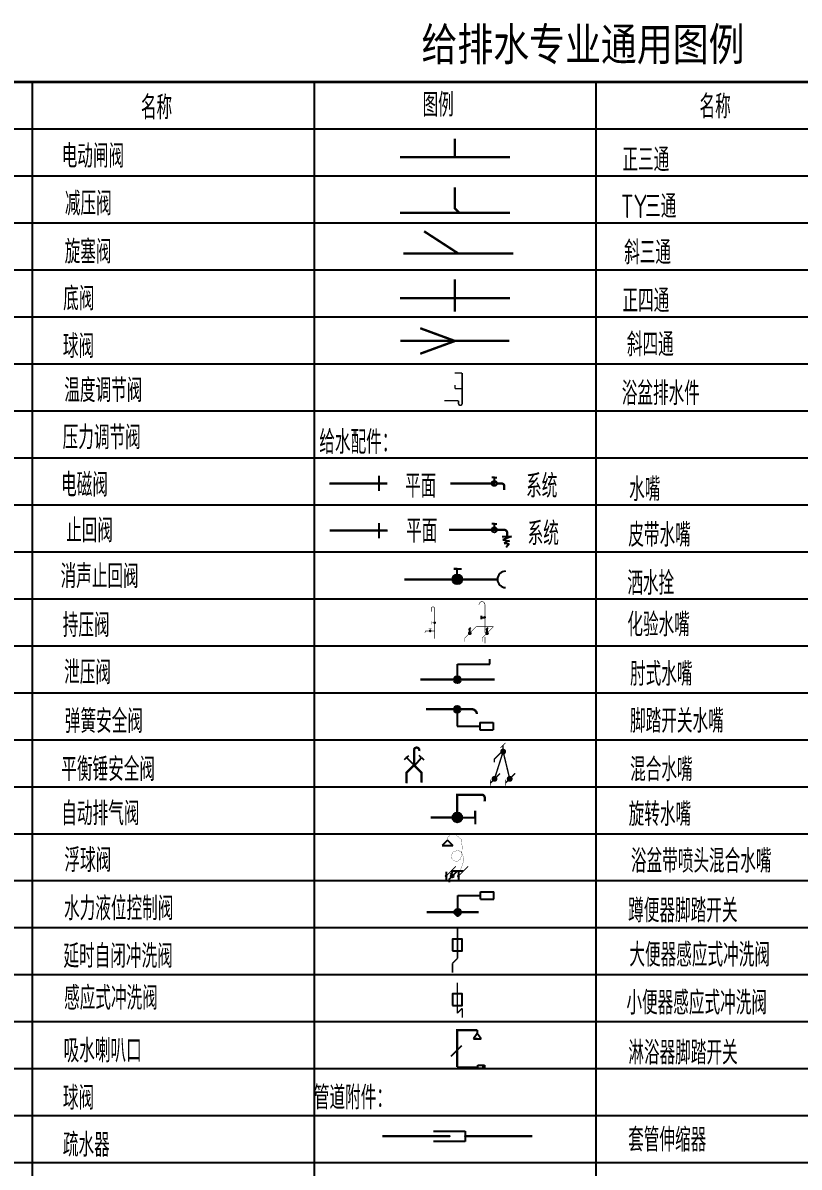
# Model space of a CAD drawing. Extents: x 6824721 to 16538177, y 2478193 to 6665639.
# Drawn here: x 7358304 to 7374827, y 2931297 to 2955653 of the extents above; entities that cross this region are included whole.
import ezdxf

# ---------------------------------------------------------------- set-up
doc = ezdxf.new("R2010")
doc.units = 0
doc.header["$LTSCALE"] = 10
for name, pattern in [('CONTINOUS', [0]), ('PIPE_C', [12, 10, -1, 0, -1]), ('S', [0.82, 0.35, -0.06, 0, -0.06, 0.35])]:
    doc.linetypes.add(name, pattern=pattern)
doc.layers.add('W-EQUIP_给水', color=7, linetype='Continuous')
doc.layers.add('W-PIPE-给水', color=3, linetype='S')
doc.styles.add('8B2_01', font='simhei.ttf', dxfattribs={"width": 0.8})
doc.styles.add('8B2_02', font='tssdeng.shx', dxfattribs={"width": 0.7, "bigfont": 'TSSDCHN.shx'})
doc.styles.add('HZ', font='txt', dxfattribs={"bigfont": 'hztxt'})

# ---------------------------------------------------------------- blocks, each defined once
blk = doc.blocks.new('$ATTACHMENT$00000152')
at = {"color": 7, "const_width": 30}
blk.add_lwpolyline([(0, 1396, 1.313082), (-161, 1396, 1.313082)], format="xyb", dxfattribs=at)
at = {"color": 7}
for points, const_width in [([(-161, 1270), (-161, 1396)], 30), ([(0, 1396), (0, 0)], 30), ([(-135, 677), (-135, 822)], 15), ([(0, 747), (-132, 747)], 5), ([(-213, 362), (-213, 472)], 5)]:
    blk.add_lwpolyline(points, dxfattribs=dict(at, const_width=const_width))
at = {"const_width": 62.5}
for points in [[(-31, 747, 1), (31, 747, 1)], [(-244, 362, 1), (-182, 362, 1)]]:
    blk.add_lwpolyline(points, format="xyb", close=True, dxfattribs=at)
at = {"const_width": 30}
blk.add_lwpolyline([(4, 358), (-411, 358, 0.413742), (-447, 322), (-458, 275)], format="xyb", dxfattribs=at)
at = {"const_width": 15}
blk.add_lwpolyline([(-149, 472), (-287, 472)], dxfattribs=at)
at = {"style": 'HZ', "width": 0.7, "flags": 1}
for tag in ['UNIT', 'SPEC', 'WHAT']:
    blk.add_attdef(tag, (0, 0), '', height=0.001, dxfattribs=at)
blk = doc.blocks.new('$TWTSYS$00000502')
at = {"const_width": 30}
for points in [[(0, 0), (0, -650)], [(-106, -756), (0, -650)], [(-106, -756), (-106, -956)]]:
    blk.add_lwpolyline(points, dxfattribs=at)
blk.add_lwpolyline([(-104, -489), (96, -489), (96, -239), (-104, -239)], close=True)
blk = doc.blocks.new('$TWTSYS$00000302')
at = {"const_width": 30}
for points in [[(0, 0), (0, -650)], [(0, -650), (106, -544)], [(106, -544), (106, -744)]]:
    blk.add_lwpolyline(points, dxfattribs=at)
blk.add_lwpolyline([(-100, -483), (100, -483), (100, -233), (-100, -233)], close=True)
blk = doc.blocks.new('$VALVE$00000535')
for p, q in [((-337, 75), (113, 75)), ((113, 75), (113, -75)), ((113, -75), (-337, -75))]:
    blk.add_line(p, q)
for p in [(-112, 4), (113, 0)]:
    blk.add_point(p)
blk = doc.blocks.new('$ATTACHMENT$00000062')
at = {"color": 0}
for points, const_width in [([(149, 392), (255, 392)], 20), ([(255, -40), (255, 392)], 20.8), ([(152, 168), (152, 221)], 20.8), ([(152, 168), (258, 168)], 20), ([(0, 0), (203, 0)], 20.8), ([(203, 0), (203, -40)], 20.8)]:
    blk.add_lwpolyline(points, dxfattribs=dict(at, const_width=const_width))
at = {"color": 0, "const_width": 20.8}
blk.add_lwpolyline([(203, -40, 1), (255, -40)], format="xyb", dxfattribs=at)
blk = doc.blocks.new('$TWTSYS$00000040')
at = {"linetype": 'Continuous'}
h = blk.add_hatch(color=0, dxfattribs=at)
h.paths.add_polyline_path([(-4, 644, 0.414214), (31, 680, 0.414214), (-4, 715)])
h.paths.add_polyline_path([(-40, 680), (-4, 680), (-4, 715, 0.414214)])
h.paths.add_polyline_path([(-4, 644), (-4, 680), (-40, 680, 0.414214)])
h = blk.add_hatch(color=0, dxfattribs=at)
h.paths.add_polyline_path([(-362, 228, 0.414214), (-362, 297, 0.414214), (-431, 297)])
h.paths.add_polyline_path([(-431, 228), (-396, 263), (-431, 297, 0.414214)])
h.paths.add_polyline_path([(-362, 228), (-396, 263), (-431, 228, 0.414214)])
h = blk.add_hatch(color=0, dxfattribs=at)
h.paths.add_polyline_path([(91, 228, 0.414214), (91, 297, 0.414214), (21, 297)])
h.paths.add_polyline_path([(21, 228), (56, 263), (21, 297, 0.414214)])
h.paths.add_polyline_path([(91, 228), (56, 263), (21, 228, 0.414214)])
at = {"color": 0, "linetype": 'CONTINOUS'}
for p, q in [((-98, 723), (-98, 638)), ((-98, 680), (0, 680)), ((-377, 407), (-427, 357)), ((-402, 382), (-402, 292)), ((75, 407), (25, 357)), ((50, 382), (50, 292))]:
    blk.add_line(p, q, dxfattribs=at)
at = {"color": 0, "linetype": 'CONTINOUS', "const_width": 15.4}
blk.add_lwpolyline([(0, 282), (0, 1016, 1), (-154, 1016, 1.280663)], format="xyb", dxfattribs=at)
at = {"color": 0, "linetype": 'CONTINOUS'}
for points, const_width in [([(-226, 436), (-526, 137)], 12.8), ([(226, 436), (-226, 436)], 12.8), ([(226, 436), (-73, 137)], 12.8), ([(-526, 41), (-526, 137)], 12.8), ([(-73, 41), (-73, 137)], 12.8), ([(0, 0), (0, 168)], 15.4)]:
    blk.add_lwpolyline(points, dxfattribs=dict(at, const_width=const_width))
blk = doc.blocks.new('$TWTSYS$00000048')
h = blk.add_hatch(color=256)
edge = h.paths.add_edge_path()
edge.add_arc((-778, -348), 52.7, 269.9886, 449.9886)
edge.add_arc((-778, -348), 52.7, 89.9886, 269.9886)
h = blk.add_hatch(color=256)
edge = h.paths.add_edge_path()
edge.add_arc((-569, -346), 50.9, 0, 360)
h = blk.add_hatch(color=256)
edge = h.paths.add_edge_path()
edge.add_arc((-343, -349), 52.7, 269.9886, 449.9886)
edge.add_arc((-343, -349), 52.7, 89.9886, 269.9886)
at = {"color": 0}
for p, q in [((-729, 927), (-921, 735)), ((-729, 927), (-537, 735)), ((-921, 735), (-537, 735)), ((-778, -201), (-778, -494)), ((-676, -462), (-388, -175)), ((-620, -276), (-539, -195)), ((-171, -175), (-605, -175)), ((-571, -351), (-571, -227)), ((-344, -203), (-342, -496)), ((-676, -462), (-676, -563))]:
    blk.add_line(p, q, dxfattribs=at)
at = {"color": 0, "const_width": 8}
for points in [[(-726, 1016, 0.010677), (-729, 969)], [(-729, 969, 0.010109), (-729, 950)], [(-729, 950, 0.008698), (-729, 927)], [(-724, 1027, 0.046174), (-726, 1016)], [(-713, 1038, 0.25508), (-724, 1027)], [(-713, 1038, 0.117308), (-684, 1055)], [(-684, 1055, 0.102835), (-663, 1086)], [(-644, 1113, 0.116079), (-663, 1086)], [(-602, 1134, 0.132562), (-644, 1113)], [(-537, 1134, 0.094088), (-602, 1134)], [(-503, 1124, 0.045431), (-537, 1134)], [(-503, 1124, 0.051905), (-473, 1116)], [(-473, 1116, 0.109912), (-440, 1118)], [(-422, 1116, 0.195651), (-440, 1118)], [(-412, 1104, 0.198934), (-422, 1116)], [(-412, 1104, 0.134176), (-399, 1084)], [(-399, 1084, 0.067694), (-365, 1060)], [(-337, 1039, 0.082359), (-365, 1060)], [(-325, 1026, 0.02485), (-337, 1039)], [(-325, 1026, 0.016892), (-308, 1006)], [(-308, 1006, 0.10975), (-267, 977)], [(-246, 956, 0.184747), (-267, 977)], [(-243, 930, 0.084595), (-246, 879)], [(-243, 930, 0.16833), (-246, 956)], [(-246, 879, 0.048937), (-224, 777)], [(-582, 403, 0.002853), (-591, 379)], [(-572, 426, 0.010414), (-582, 403)], [(-572, 426, 0.013771), (-564, 444)], [(-564, 465, 0.173649), (-564, 454)], [(-556, 474, 0.205419), (-564, 465)], [(-564, 444, 0.182185), (-564, 454)], [(-556, 474, 0.135272), (-542, 486)], [(-542, 486, 0.11094), (-536, 501)], [(-530, 510, 0.175045), (-536, 501)], [(-517, 518, 0.081517), (-530, 510)], [(-479, 531, 0.033039), (-517, 518)], [(-445, 539, 0.002199), (-479, 531)], [(-428, 543, 0.004478), (-445, 539)], [(-414, 546, 0.007418), (-428, 543)], [(-388, 551, 0.004052), (-414, 546)], [(-359, 552, 0.072491), (-388, 551)], [(-314, 543, 0.046388), (-359, 552)], [(-283, 528, 0.073711), (-314, 543)], [(-252, 502, 0.064001), (-283, 528)], [(-222, 459, 0.057743), (-252, 502)], [(-227, 446, 0.006276), (-230, 423)], [(-230, 423, 0.049744), (-230, 398)], [(-227, 446, 0.004092), (-223, 481)], [(-212, 707, 0.072146), (-224, 777)], [(-223, 481, 0.013649), (-214, 608)], [(-190, 387, 0.038687), (-222, 459)], [(-214, 608, 0.017523), (-212, 707)], [(-593, 374, 0.081105), (-594, 365)], [(-594, 365, 0.038189), (-593, 347)], [(-591, 379, 0.011795), (-593, 374)], [(-593, 347, 0.034249), (-591, 337)], [(-588, 326, 0.029026), (-591, 337)], [(-588, 311, 0.091419), (-588, 297)], [(-588, 311, 0.088453), (-588, 326)], [(-588, 297, 0.096805), (-582, 282)], [(-582, 282, 0.041069), (-559, 252)], [(-559, 252, 0.050447), (-546, 241)], [(-537, 231, 0.066627), (-546, 241)], [(-534, 219, 0.228001), (-537, 231)], [(-534, 219, 0.324093), (-530, 211)], [(-530, 211, 0.113614), (-519, 207)], [(-502, 203, 0.075262), (-519, 207)], [(-484, 195, 0.01763), (-502, 203)], [(-484, 195, 0.02765), (-473, 190)], [(-473, 190, 0.02925), (-457, 185)], [(-457, 185, 0.026101), (-439, 182)], [(-439, 182, 0.032352), (-427, 181)], [(-427, 181, 0.01389), (-399, 182)], [(-399, 182, 0.035475), (-375, 185)], [(-375, 185, 0.052601), (-359, 190)], [(-359, 190, 0.165557), (-348, 200)], [(-332, 219, 0.101041), (-348, 200)], [(-304, 229, 0.149491), (-332, 219)], [(-304, 229, 0.2218), (-286, 239)], [(-286, 239, 0.121831), (-280, 253)], [(-274, 268, 0.105849), (-280, 253)], [(-264, 280, 0.077876), (-274, 268)], [(-264, 280, 0.101355), (-257, 289)], [(-257, 289, 0.151451), (-254, 305)], [(-252, 329, 0.104869), (-254, 305)], [(-238, 355, 0.105389), (-252, 329)], [(-248, -64, 0.062632), (-194, 67)], [(-238, 355, 0.150822), (-230, 374)], [(-230, 374, 0.053861), (-230, 398)], [(-194, 67, 0.004439), (-169, 165)], [(-167, 312, 0.021646), (-190, 387)], [(-169, 165, 0.025483), (-166, 182)], [(-161, 276, 0.04592), (-167, 312)], [(-166, 182, 0.023071), (-160, 236)], [(-160, 236, 0.030618), (-161, 276)], [(-388, -175, 0.339643), (-248, -64)]]:
    blk.add_lwpolyline(points, format="xyb", dxfattribs=at)
at = {"color": 0, "const_width": 32}
for points in [[(-432, -2), (-778, -348)], [(0, 0), (-343, -349)]]:
    blk.add_lwpolyline(points, dxfattribs=at)
blk.add_circle((-569, -346), 50.9)

msp = doc.modelspace()

# ---------------------------------------------------------------- hatches: boundary and pattern name
for points in [[(7367501.5, 2951702.1), (7367476.5, 2951702.1), (7367476.5, 2951691.8)], [(7367501.5, 2951702.1), (7367483.8, 2951684.4), (7367476.5, 2951691.8)]]:
    msp.add_hatch(color=256).paths.add_polyline_path(points)
at = {"layer": 'W-EQUIP_给水'}
h = msp.add_hatch(color=256, dxfattribs=at)
h.paths.add_polyline_path([(7368394.9, 2945850.4), (7368340.9, 2945850.4), (7368286.9, 2945850.4, 1)])
h.paths.add_polyline_path([(7368340.9, 2945904.4), (7368340.9, 2945850.4), (7368394.9, 2945850.4, 0.4142136)])
h.paths.add_polyline_path([(7368340.9, 2945904.4, 0.4142136), (7368286.9, 2945850.4), (7368340.9, 2945850.4)])
h.paths.add_polyline_path([(7368394.9, 2944862.1), (7368340.9, 2944862.1), (7368286.9, 2944862.1, 1)])
h.paths.add_polyline_path([(7368340.9, 2944916.1), (7368340.9, 2944862.1), (7368394.9, 2944862.1, 0.4142136)])
h.paths.add_polyline_path([(7368340.9, 2944916.1, 0.4142136), (7368286.9, 2944862.1), (7368340.9, 2944862.1)])
h = msp.add_hatch(color=256, dxfattribs=at)
h.paths.add_polyline_path([(7367655.3, 2943807.7), (7367447.6, 2943807.7, 1)])
h.paths.add_polyline_path([(7367447.6, 2943807.7), (7367655.3, 2943807.7, 1)])
h = msp.add_hatch(color=256, dxfattribs=at)
edge = h.paths.add_edge_path()
edge.add_arc((7367552.3, 2941673.9), 74.9, 0, 360)
h = msp.add_hatch(color=256, dxfattribs=at)
h.paths.add_polyline_path([(7367620, 2941042.8), (7367547.6, 2941042.8), (7367547.6, 2940970.4, 0.4142136)])
h.paths.add_polyline_path([(7367475.2, 2941042.8, 0.4142136), (7367547.6, 2940970.4), (7367547.6, 2941042.8)])
h.paths.add_polyline_path([(7367547.6, 2941115.2, 0.4142136), (7367475.2, 2941042.8), (7367547.6, 2941042.8)])
h.paths.add_polyline_path([(7367620, 2941042.8, 0.4142136), (7367547.6, 2941115.2), (7367547.6, 2941042.8)])
for points in [[(7366471.6, 2939693.8), (7366454, 2939711.5), (7366446.6, 2939704.2)], [(7366471.6, 2939693.8), (7366446.6, 2939693.8), (7366446.6, 2939704.2)], [(7366789.5, 2939695.2), (7366807.2, 2939712.9), (7366814.5, 2939705.6)], [(7366789.5, 2939695.2), (7366814.5, 2939695.2), (7366814.5, 2939705.6)], [(7367551.5, 2939224.4), (7367526.5, 2939224.4), (7367526.5, 2939249.5)], [(7367551.5, 2939224.4), (7367551.5, 2939249.4), (7367526.5, 2939249.5)], [(7367550.5, 2934211.4), (7367525.5, 2934211.4), (7367525.5, 2934236.4)], [(7367550.5, 2934211.4), (7367550.5, 2934236.4), (7367525.5, 2934236.4)]]:
    msp.add_hatch(color=256, dxfattribs=at).paths.add_polyline_path(points)
h = msp.add_hatch(color=256, dxfattribs=at)
h.paths.add_polyline_path([(7367655.3, 2938739.7), (7367447.6, 2938739.7, 1)])
h.paths.add_polyline_path([(7367655.3, 2938739.7, 1), (7367447.6, 2938739.7)])
h = msp.add_hatch(color=256, dxfattribs=at)
h.paths.add_polyline_path([(7367633.2, 2936722.8), (7367560.8, 2936722.8), (7367560.8, 2936650.4, 0.4142136)])
h.paths.add_polyline_path([(7367488.4, 2936722.8, 0.4142136), (7367560.8, 2936650.4), (7367560.8, 2936722.8)])
h.paths.add_polyline_path([(7367560.8, 2936795.2, 0.4142136), (7367488.4, 2936722.8), (7367560.8, 2936722.8)])
h.paths.add_polyline_path([(7367633.2, 2936722.8, 0.4142136), (7367560.8, 2936795.2), (7367560.8, 2936722.8)])

# ---------------------------------------------------------------- linework, layer by layer
at = {"color": 0}
msp.add_line((7367547.6, 2941115.2), (7367547.6, 2940684.7), dxfattribs=at)
msp.add_line((7366638.3, 2939846.4), (7366789.2, 2940013.1))
at = {"color": 0, "const_width": 50}
msp.add_lwpolyline([(7340501.5, 2907394.7), (7400501.5, 2907394.7), (7400501.5, 2954394.7), (7340501.5, 2954394.7)], close=True, dxfattribs=at)
at = {"color": 0}
for points in [[(7358501.5, 2954394.7), (7358501.5, 2907394.7)], [(7364501.5, 2954394.7), (7364501.5, 2907394.7)], [(7370501.5, 2954394.7), (7370501.5, 2907394.7)], [(7340501.5, 2953394.7), (7400501.5, 2953394.7)], [(7340501.5, 2952394.7), (7400501.5, 2952394.7)], [(7340501.5, 2951394.7), (7400501.5, 2951394.7)], [(7340501.5, 2950394.7), (7400501.5, 2950394.7)], [(7340501.5, 2949394.7), (7400501.5, 2949394.7)], [(7340501.5, 2948394.7), (7400501.5, 2948394.7)], [(7340501.5, 2947394.7), (7400501.5, 2947394.7)], [(7340501.5, 2946394.7), (7400501.5, 2946394.7)], [(7340501.5, 2945394.7), (7400501.5, 2945394.7)], [(7340501.5, 2944394.7), (7400501.5, 2944394.7)], [(7340501.5, 2943394.7), (7400501.5, 2943394.7)], [(7340501.5, 2942394.7), (7400501.5, 2942394.7)], [(7340501.5, 2941394.7), (7400501.5, 2941394.7)], [(7340501.5, 2940394.7), (7400501.5, 2940394.7)], [(7340501.5, 2939394.7), (7400501.5, 2939394.7)], [(7340501.5, 2938394.7), (7400501.5, 2938394.7)], [(7340501.5, 2937394.7), (7400501.5, 2937394.7)], [(7340501.5, 2936394.7), (7400501.5, 2936394.7)], [(7340501.5, 2935394.7), (7400501.5, 2935394.7)], [(7340501.5, 2934394.7), (7400501.5, 2934394.7)], [(7340501.5, 2933394.7), (7400501.5, 2933394.7)], [(7340501.5, 2932394.7), (7400501.5, 2932394.7)], [(7340501.5, 2931394.7), (7400501.5, 2931394.7)]]:
    msp.add_lwpolyline(points, dxfattribs=at)
for points, const_width in [([(7367501.5, 2952792.1), (7367501.5, 2953191.9)], 50), ([(7366331.2, 2952792.1), (7367501.5, 2952792.1)], 50), ([(7367501.5, 2952792.1), (7368671.7, 2952792.1)], 50), ([(7367501.5, 2951702.1), (7367501.5, 2952149.9)], 50), ([(7367501.5, 2951702.1), (7367591.5, 2951612.1)], 50), ([(7366331.2, 2951612.1), (7367591.5, 2951612.1)], 50), ([(7367591.5, 2951612.1), (7368671.7, 2951612.1)], 50), ([(7367575.2, 2950742.1), (7366845.2, 2951215.9)], 50), ([(7366405, 2950742.1), (7367575.2, 2950742.1)], 50), ([(7367575.2, 2950742.1), (7368745.5, 2950742.1)], 50), ([(7367501.5, 2949792.1), (7367501.5, 2950191.9)], 50), ([(7366331.2, 2949792.1), (7367501.5, 2949792.1)], 50), ([(7367501.5, 2949506.7), (7367501.5, 2949792.1)], 50), ([(7367501.5, 2949792.1), (7368671.7, 2949792.1)], 50), ([(7367501.5, 2948882.1), (7366761.6, 2949153.8)], 50), ([(7366341.9, 2948882.1), (7367501.5, 2948882.1)], 50), ([(7367501.5, 2948882.1), (7366761.6, 2948610.5)], 50), ([(7367501.5, 2948882.1), (7368661.1, 2948882.1)], 50), ([(7368574.8, 2940328.5), (7368469.2, 2940222.8)], 15), ([(7368526.4, 2940280), (7368526.4, 2940141.6)], 30), ([(7368501.4, 2940141.6), (7368341, 2939982), (7368341, 2939912)], 30), ([(7368526.4, 2940141.6), (7368342.7, 2939561.6)], 30), ([(7368526.4, 2940141.6), (7368666.9, 2939561.6)], 30), ([(7368460.6, 2939677.9), (7368255.5, 2939472.8)], 30), ([(7368255, 2939542.9), (7368255, 2939418.9)], 15), ([(7368784.8, 2939677.9), (7368579.7, 2939472.8)], 30), ([(7368579.2, 2939542.9), (7368579.2, 2939418.9)], 15), ([(7365956, 2931953.1), (7367382.7, 2931953.1)], 50), ([(7367720.2, 2931953.1), (7369146.9, 2931953.1)], 50)]:
    msp.add_lwpolyline(points, dxfattribs=dict(const_width=const_width))
at = {"const_width": 62.5}
for points in [[(7368557.6, 2940141.6, -1), (7368495.1, 2940141.6, -1)], [(7368374, 2939561.6, -1), (7368311.5, 2939561.6, -1)], [(7368698.2, 2939561.6, -1), (7368635.7, 2939561.6, -1)]]:
    msp.add_lwpolyline(points, format="xyb", close=True, dxfattribs=at)
at = {"layer": 'W-EQUIP_给水'}
for p, q in [((7365879.5, 2946011.2), (7365879.5, 2945689.6)), ((7368341.6, 2945978.7), (7368289.2, 2945978.7)), ((7368341.6, 2945850.4), (7368341.6, 2945978.7)), ((7368341.6, 2945978.7), (7368394.1, 2945978.7)), ((7364833.4, 2945850.4), (7366060.5, 2945850.4)), ((7367403.1, 2945850.4), (7368314.7, 2945850.4)), ((7367665.3, 2945850.4), (7367962.4, 2945850.4)), ((7368488.6, 2945850.4), (7368449.7, 2945850.4)), ((7365881.2, 2945006), (7365881.2, 2944684.4)), ((7368340.9, 2944990.3), (7368288.5, 2944990.3)), ((7368340.9, 2944862.1), (7368340.9, 2944990.3)), ((7368340.9, 2944990.3), (7368393.4, 2944990.3)), ((7364835.1, 2944845.2), (7366062.2, 2944845.2)), ((7368340.9, 2944862.1), (7368433.9, 2944862.1)), ((7368433.9, 2944862.1), (7368394.9, 2944862.1)), ((7368504.2, 2944719.2), (7368702.8, 2944719.2)), ((7368702.8, 2944719.2), (7368522.8, 2944649.5)), ((7368522.8, 2944649.5), (7368665.5, 2944630.5)), ((7368665.5, 2944630.5), (7368547.6, 2944579.8)), ((7368547.6, 2944579.8), (7368653.1, 2944560.8)), ((7368653.1, 2944560.8), (7368591, 2944484.8)), ((7367477.1, 2944030.8), (7367643.5, 2944030.8)), ((7367551.5, 2944030.8), (7367477.1, 2944030.8)), ((7367551.5, 2943807.7), (7367551.5, 2944030.8)), ((7367552.3, 2941673.9), (7367552.3, 2941999.7)), ((7367552.3, 2941999.7), (7368245, 2941999.7)), ((7368245, 2941999.7), (7368245, 2942107.4)), ((7368029.1, 2940762), (7368029.1, 2940608.3)), ((7368029.1, 2940762), (7368312.8, 2940762)), ((7368312.8, 2940762), (7368312.8, 2940608.3)), ((7367547.6, 2940684.7), (7368029.1, 2940684.7)), ((7368029.1, 2940608.3), (7368312.8, 2940608.3)), ((7366471.6, 2940013.1), (7366492, 2940033.4)), ((7366492, 2940033.4), (7366519.7, 2940061.1)), ((7366768.8, 2940033.4), (7366741.1, 2940061.1)), ((7366789.2, 2940013.1), (7366768.8, 2940033.4)), ((7366451.1, 2939992.9), (7366423.1, 2939965.6)), ((7366471.6, 2940013.1), (7366451.1, 2939992.9)), ((7366630.4, 2939854.3), (7366471.6, 2940013.1)), ((7366630.4, 2939852.6), (7366471.6, 2939693.8)), ((7366471.6, 2939693.8), (7366630.4, 2939852.6)), ((7366551, 2939773.2), (7366630.4, 2939852.6)), ((7366789.2, 2940013.1), (7366809.8, 2939992.9)), ((7366809.8, 2939992.9), (7366837.7, 2939965.6)), ((7366471.6, 2939693.8), (7366551, 2939773.2)), ((7366471.6, 2939693.8), (7366471.6, 2939473.2)), ((7366471.6, 2939693.8), (7366471.6, 2939473.2)), ((7366789.5, 2939695.2), (7366789.5, 2939484.5)), ((7366789.5, 2939695.2), (7366789.5, 2939484.5)), ((7367551.5, 2939090.2), (7367551.5, 2939225.2)), ((7367551.5, 2939157.7), (7367551.5, 2939224.4)), ((7367551.5, 2939090.2), (7367551.5, 2939157.7)), ((7367928.2, 2938739.7), (7367928.2, 2938882.5)), ((7367928.2, 2938882.5), (7367928.2, 2938596.9)), ((7367551.5, 2938739.7), (7367928.2, 2938739.7)), ((7368042.3, 2937157.3), (7368326, 2937157.3)), ((7368042.3, 2937003.6), (7368042.3, 2937157.3)), ((7368326, 2937003.6), (7368326, 2937157.3)), ((7367560.8, 2936624.9), (7367560.8, 2937080.9)), ((7367560.8, 2937080.9), (7368042.3, 2937080.9)), ((7368042.3, 2937003.6), (7368326, 2937003.6)), ((7367975.2, 2934211.4), (7367975.2, 2934137.6)), ((7367975.6, 2934138), (7367894.3, 2934029.5)), ((7367894.3, 2934029.5), (7368057, 2934029.5)), ((7367975.6, 2934029.5), (7367894.3, 2934029.5)), ((7368057, 2934029.5), (7367975.6, 2934138)), ((7367421.4, 2933657.7), (7367646.4, 2933882.8)), ((7367989.9, 2933467.9), (7368126.9, 2933467.9)), ((7367989.9, 2933424.8), (7367989.9, 2933467.9)), ((7368095.6, 2933467.9), (7368095.6, 2933396.4)), ((7368105.4, 2933396.4), (7368105.4, 2933468.8)), ((7368116.1, 2933467.9), (7368116.1, 2933396.4)), ((7368126.9, 2933467.9), (7368126.9, 2933396.4)), ((7367550.5, 2933424.8), (7367989.9, 2933424.8)), ((7367989.9, 2933396.4), (7367989.9, 2933425.8)), ((7368126.9, 2933396.4), (7367989.9, 2933396.4)), ((7368116.1, 2933396.4), (7368105.4, 2933396.4))]:
    msp.add_line(p, q, dxfattribs=at)
at = {"layer": 'W-EQUIP_给水', "const_width": 50}
for points in [[(7364833.4, 2945850.4), (7366060.5, 2945850.4)], [(7367403.1, 2945850.4), (7368368.7, 2945850.4)], [(7368395.7, 2945850.4), (7368488.6, 2945850.4)], [(7368551.3, 2945711.4), (7368551.3, 2945787.8)], [(7364835.1, 2944845.2), (7366062.2, 2944845.2)], [(7367375.3, 2944862.1), (7368549.1, 2944862.1)], [(7368611.7, 2944723), (7368611.7, 2944799.4)], [(7366422.3, 2943807.7), (7368404.8, 2943807.7)], [(7366761.5, 2941673.9), (7368343, 2941673.9)], [(7366887.1, 2941042.8), (7367862.7, 2941042.8)], [(7366630.4, 2939854.3), (7366630.4, 2940188.4)], [(7366471.6, 2939693.8), (7366630.4, 2939852.6)], [(7366631.3, 2939853.5), (7366630.4, 2939854.3)], [(7366630.4, 2939852.6), (7366631.3, 2939853.5)], [(7366789.5, 2939695.2), (7366631.3, 2939853.5)], [(7366471.6, 2939473.2), (7366471.6, 2939693.8)], [(7366789.5, 2939484.5), (7366789.5, 2939695.2)], [(7367551.5, 2938843.6), (7367551.5, 2939224.4)], [(7367551.5, 2939224.4), (7368072.6, 2939223)], [(7368133.5, 2939083.2), (7368134.4, 2939159.7)], [(7366985.9, 2938739.7), (7367447.6, 2938739.7)], [(7366900.3, 2936722.8), (7368005.1, 2936722.8)], [(7367550.5, 2933424.8), (7367550.5, 2934211.4)], [(7367550.5, 2934211.4), (7367975.2, 2934211.4)]]:
    msp.add_lwpolyline(points, dxfattribs=at)
for points in [[(7368551.3, 2945787.8, 0.4142136), (7368488.6, 2945850.4)], [(7368611.7, 2944799.4, 0.4142136), (7368549.1, 2944862.1)], [(7367966.4, 2940939.1, 0.4142136), (7367862.7, 2941042.8)], [(7366740.3, 2940155.2, 0.9578114), (7366630.4, 2940188.4)], [(7368134.4, 2939159.7, 0.4142136), (7368072.6, 2939223)]]:
    msp.add_lwpolyline(points, format="xyb", dxfattribs=at)
at = {"layer": 'W-EQUIP_给水'}
for centre, radius in [((7368341.6, 2945850.4), 54), ((7368340.9, 2944862.1), 54), ((7367551.5, 2943807.7), 103.9), ((7367552.3, 2941673.9), 74.9), ((7367547.6, 2941042.8), 72.4), ((7367551.5, 2938739.7), 103.9), ((7367560.8, 2936722.8), 72.4)]:
    msp.add_circle(centre, radius, dxfattribs=at)
msp.add_arc((7368579, 2943807.7), 174.2, 90, 270, dxfattribs=at)
at = {"layer": 'W-PIPE-给水', "linetype": 'PIPE_C', "const_width": 50}
msp.add_lwpolyline([(7366630.4, 2939852.6), (7366630.4, 2939854.3)], dxfattribs=at)

# ---------------------------------------------------------------- block references
at = {"xscale": 1.5, "yscale": 1.5, "zscale": 1.5, "rotation": 4.987572218754753e-08}
for name, p in [('$ATTACHMENT$00000062', (7367272, 2947612.7)), ('$VALVE$00000535', (7367551.5, 2931953.1))]:
    msp.add_blockref(name, p, dxfattribs=at)
at = {"layer": 'W-EQUIP_给水'}
for name, p, xscale, yscale, zscale, rotation in [('$ATTACHMENT$00000152', (7367069.7, 2942547.3), 0.45, 0.45, 0.45, 4.987572218754753e-08), ('$TWTSYS$00000040', (7368138.2, 2942447.4), 0.81, 0.81, 0.81, 4.987572218754752e-08), ('$TWTSYS$00000048', (7367780.7, 2937700.8), 0.6000000000000001, 0.6000000000000001, 0.6000000000000001, 4.987572218754753e-08)]:
    msp.add_blockref(name, p, dxfattribs=dict(at, xscale=xscale, yscale=yscale, zscale=zscale, rotation=rotation))
at = {"layer": 'W-EQUIP_给水', "rotation": 4.987572218754753e-08}
for name, p in [('$TWTSYS$00000502', (7367555.3, 2936389)), ('$TWTSYS$00000302', (7367551.5, 2935220.8))]:
    msp.add_blockref(name, p, dxfattribs=at)

# ---------------------------------------------------------------- texts
at = {"color": 6}
for s, height, style, width, p in [('给排水专业通用图例', 700, '8B2_01', 0.8, (7366788.7, 2954849.2)), ('图例', 500, '8B2_02', 0.7, (7366811.1, 2953656.3)), ('名称', 500, '8B2_02', 0.7, (7372707, 2953620.5)), ('名称', 500, '8B2_02', 0.7, (7360816.5, 2953601.6)), ('给水配件：', 500, '8B2_02', 0.7, (7364614, 2946479.8)), ('管道附件：', 500, '8B2_02', 0.7, (7364497.8, 2932526.5))]:
    msp.add_text(s, height=height, rotation=0, dxfattribs=dict(at, style=style, width=width)).set_placement(p)
at = {"color": 0, "style": '8B2_02', "width": 0.7}
for s, p in [('电动闸阀', (7359130.1, 2952568.7)), ('正三通', (7371065.5, 2952488.6)), ('减压阀', (7359197.6, 2951555.8)), ('TY', (7371037.2, 2951497.5)), ('三通', (7371549.7, 2951497.5)), ('旋塞阀', (7359193.7, 2950530.5)), ('斜三通', (7371102, 2950514)), ('底阀', (7359161.4, 2949531.7)), ('正四通', (7371065.5, 2949488.6)), ('球阀', (7359155.2, 2948518.7)), ('斜四通', (7371161.2, 2948555.9)), ('温度调节阀', (7359184.6, 2947580.8)), ('浴盆排水件', (7371051.4, 2947516.2)), ('压力调节阀', (7359150.1, 2946577)), ('电磁阀', (7359117.1, 2945568.2)), ('平面', (7366438.7, 2945547.5)), ('系统', (7369015.8, 2945543.7)), ('水嘴', (7371207.2, 2945473.2)), ('止回阀', (7359223.6, 2944596)), ('平面', (7366461.7, 2944590.6)), ('系统', (7369048.4, 2944532.4)), ('皮带水嘴', (7371191.1, 2944502.4)), ('消声止回阀', (7359106.5, 2943621.6)), ('洒水拴', (7371169.5, 2943477.9)), ('持压阀', (7359153.7, 2942579.8)), ('化验水嘴', (7371170.3, 2942592.6)), ('泄压阀', (7359182.1, 2941574)), ('肘式水嘴', (7371227.8, 2941542.5)), ('弹簧安全阀', (7359196.9, 2940537.4)), ('脚踏开关水嘴', (7371227.8, 2940542.5)), ('平衡锤安全阀', (7359121.3, 2939513.5)), ('混合水嘴', (7371229.3, 2939510.8)), ('自动排气阀', (7359123.3, 2938573.3)), ('旋转水嘴', (7371198.6, 2938556.8)), ('浮球阀', (7359188.5, 2937579.9)), ('浴盆带喷头混合水嘴', (7371246.3, 2937562.9)), ('水力液位控制阀', (7359180.3, 2936551.5)), ('蹲便器脚踏开关', (7371188.1, 2936507.3)), ('延时自闭冲洗阀', (7359167.1, 2935537.3)), ('大便器感应式冲洗阀', (7371214.4, 2935564.7)), ('感应式冲洗阀', (7359181.4, 2934645.9)), ('小便器感应式冲洗阀', (7371150.4, 2934544.7)), ('吸水喇叭口', (7359171, 2933525.6)), ('淋浴器脚踏开关', (7371191.6, 2933481.3)), ('球阀', (7359155.2, 2932518.7)), ('疏水器', (7359155.2, 2931518.7)), ('套管伸缩器', (7371188.2, 2931628.2))]:
    msp.add_text(s, height=500, rotation=0, dxfattribs=at).set_placement(p)

doc.saveas('drawing.dxf')
